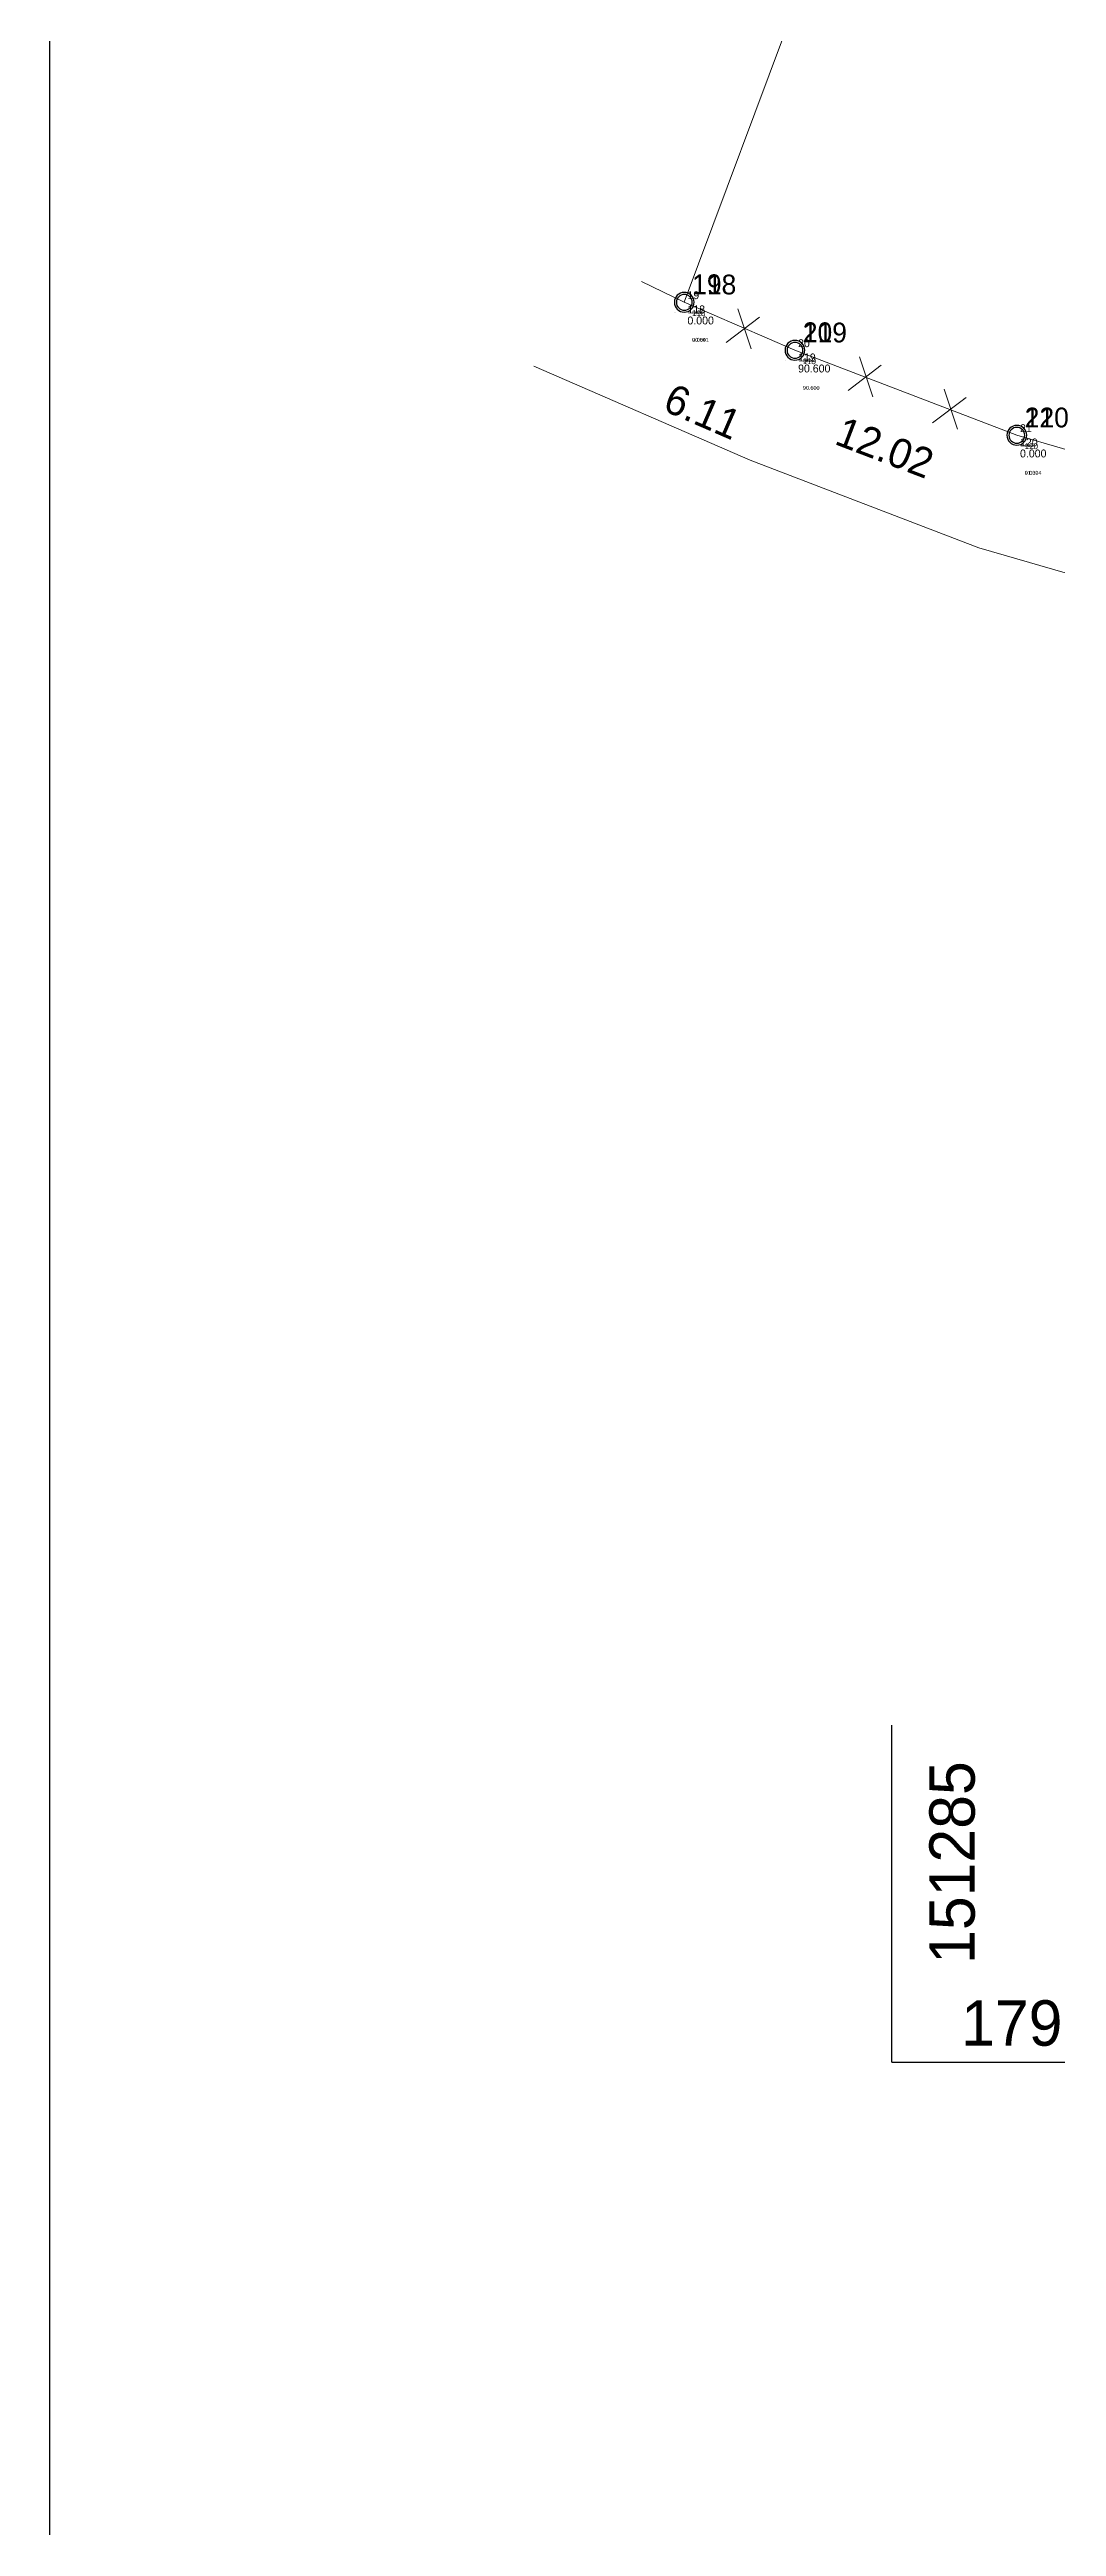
# Model space of a CAD drawing. Header units: metres. Extents: x 151242 to 151572, y 179622 to 180002.
# Drawn here: x 151242.4 to 151293.3, y 179686.5 to 179811.9 of the extents above; entities that cross this region are included whole.
import ezdxf

# ---------------------------------------------------------------- set-up
doc = ezdxf.new("R2010")
doc.units = ezdxf.units.M
doc.layers.get('0').update_dxf_attribs({"linetype": 'CONTINUOUS'})
for name, color, linetype in [('118', 7, 'CONTINUOUS'), ('119', 7, 'CONTINUOUS'), ('120', 7, 'CONTINUOUS'), ('DIM', 12, 'CONTINUOUS'), ('DIM6', 2, 'CONTINUOUS'), ('Layer1', 4, 'CONTINUOUS'), ('Point_Codes', 7, 'CONTINUOUS'), ('Point_Elevations', 7, 'CONTINUOUS'), ('Point_Names', 7, 'CONTINUOUS'), ('TEXT', 6, 'CONTINUOUS')]:
    doc.layers.add(name, color=color, linetype=linetype)
doc.styles.add('MONOTEXT', font='txt')

# ---------------------------------------------------------------- blocks, each defined once
blk = doc.blocks.new('CIRCLE', base_point=(100, 100))
at = {"color": 0}
for start, end in [(90, 270), (270, 90)]:
    blk.add_arc((100, 100), 100, start, end, dxfattribs=at)
at = {"flags": 1}
for tag in ['NAME', 'FEATURE_CODE']:
    blk.add_attdef(tag, (0, 0), '', height=1, dxfattribs=at)

msp = doc.modelspace()

# ---------------------------------------------------------------- linework, layer by layer
at = {"color": 7}
for q in [(151285, 179727.06), (151304.86, 179710)]:
    msp.add_line((151285, 179710), q, dxfattribs=at)
for centre, start, end in [((151274.5, 179799.07, 90.64), 90, 270), ((151274.5, 179799.07, 90.64), 270, 90), ((151280.1, 179796.64, 90.6), 90, 270), ((151280.1, 179796.64, 90.6), 270, 90), ((151291.33, 179792.34, 91.39), 90, 270), ((151291.33, 179792.34, 91.39), 270, 90)]:
    msp.add_arc(centre, 0.5, start, end, dxfattribs=at)
at = {"layer": 'DIM', "color": 7, "lineweight": 0}
for p, q in [((151274.5, 179799.07), (151291.89, 179845.62)), ((151280.1, 179796.64), (151274.5, 179799.07)), ((151291.33, 179792.34), (151280.1, 179796.64)), ((151297.26, 179790.61), (151291.33, 179792.34))]:
    msp.add_line(p, q, dxfattribs=at)
at = {"layer": 'DIM6', "color": 7, "lineweight": 0}
for p, q in [((151274.5, 179799.07), (151272.33, 179800.12)), ((151278.31, 179798.32), (151276.62, 179797.03)), ((151277.21, 179798.74), (151277.89, 179796.71)), ((151278.19, 179798.24), (151278.31, 179798.32)), ((151277.84, 179791.08), (151266.89, 179795.83)), ((151284.47, 179795.89), (151282.79, 179794.61)), ((151283.37, 179796.31), (151284.05, 179794.29)), ((151284.35, 179795.81), (151284.47, 179795.89)), ((151288.76, 179794.25), (151287.07, 179792.97)), ((151287.65, 179794.67), (151288.33, 179792.65)), ((151288.64, 179794.17), (151288.76, 179794.25)), ((151289.41, 179786.65), (151277.84, 179791.08)), ((151295.06, 179785), (151289.41, 179786.65))]:
    msp.add_line(p, q, dxfattribs=at)
at = {"layer": 'Layer1', "color": 7, "linetype": 'Continuous'}
msp.add_line((151242.38, 180001.74), (151242.38, 179621.74), dxfattribs=at)

# ---------------------------------------------------------------- block references
at = {"layer": '118', "color": 7}
ref = msp.add_blockref('CIRCLE', (151274.5, 179799.07), dxfattribs=dict(at, xscale=0.003999999986262992, yscale=0.003999999986262992, zscale=0.003999999986262992))
ref.add_attrib('NAME', '19', (151274.66, 179799.23), dxfattribs={"layer": '0', "height": 0.4})
ref.add_attrib('FEATURE_CODE', '118', (151274.66, 179798.51), dxfattribs={"layer": '0', "height": 0.4})
ref.add_attrib('ELEVATION', '0.000', (151274.66, 179797.95), dxfattribs={"layer": '0', "height": 0.4})
at = {"layer": '119', "color": 7}
ref = msp.add_blockref('CIRCLE', (151280.1, 179796.64, 90.6), dxfattribs=dict(at, xscale=0.003999999986262992, yscale=0.003999999986262992, zscale=0.003999999986262992))
ref.add_attrib('NAME', '20', (151280.26, 179796.8, 90.6), dxfattribs={"layer": '0', "height": 0.4})
ref.add_attrib('FEATURE_CODE', '119', (151280.26, 179796.08, 90.6), dxfattribs={"layer": '0', "height": 0.4})
ref.add_attrib('ELEVATION', '90.600', (151280.26, 179795.52, 90.6), dxfattribs={"layer": '0', "height": 0.4})
at = {"layer": '120', "color": 7}
ref = msp.add_blockref('CIRCLE', (151291.33, 179792.34), dxfattribs=dict(at, xscale=0.003999999986262992, yscale=0.003999999986262992, zscale=0.003999999986262992))
ref.add_attrib('NAME', '21', (151291.49, 179792.5), dxfattribs={"layer": '0', "height": 0.4})
ref.add_attrib('FEATURE_CODE', '120', (151291.49, 179791.78), dxfattribs={"layer": '0', "height": 0.4})
ref.add_attrib('ELEVATION', '0.000', (151291.49, 179791.22), dxfattribs={"layer": '0', "height": 0.4})

# ---------------------------------------------------------------- texts
at = {"color": 7, "flags": 1}
for tag, p in [('NAME', (151274, 179798.57, 90.64)), ('FEATURE_CODE', (151274, 179798.57, 90.64)), ('NAME', (151279.6, 179796.14, 90.6)), ('FEATURE_CODE', (151279.6, 179796.14, 90.6)), ('NAME', (151290.83, 179791.84, 91.39)), ('FEATURE_CODE', (151290.83, 179791.84, 91.39))]:
    msp.add_attdef(tag, p, '', height=0.005, dxfattribs=at)
at = {"layer": 'DIM6', "color": 7, "lineweight": 0, "char_height": 1.5, "attachment_point": 5}
for s, insert, rotation in [('\\A1;6.11', (151275.43, 179793.53), 336.5259), ('\\A1;12.02', (151284.65, 179791.71), 339.0704)]:
    msp.add_mtext(s, dxfattribs=dict(at, insert=insert, rotation=rotation))
at = {"layer": 'Point_Codes', "color": 7, "style": 'MONOTEXT'}
for p in [(151274.9, 179798.47, 90.64), (151280.5, 179796.04, 90.6), (151291.73, 179791.74, 91.39)]:
    msp.add_text('seaj', height=0.2, dxfattribs=at).set_placement(p)
at = {"layer": 'Point_Codes', "color": 7, "char_height": 0.3, "attachment_point": 1, "style": 'MONOTEXT'}
for s, insert in [('118', (151274.9, 179798.67)), ('119', (151280.5, 179796.24, 90.6)), ('120', (151291.73, 179791.94))]:
    msp.add_mtext(s, dxfattribs=dict(at, insert=insert))
at = {"layer": 'Point_Elevations', "color": 7, "style": 'MONOTEXT'}
for s, p in [('90.641', (151274.9, 179797.07, 90.64)), ('90.600', (151280.5, 179794.64, 90.6)), ('91.394', (151291.73, 179790.34, 91.39))]:
    msp.add_text(s, height=0.2, dxfattribs=at).set_placement(p)
at = {"layer": 'Point_Elevations', "color": 7, "char_height": 0.2, "attachment_point": 1, "style": 'MONOTEXT'}
for s, insert in [('0.000', (151274.9, 179797.27)), ('90.600', (151280.5, 179794.84, 90.6)), ('0.000', (151291.73, 179790.54))]:
    msp.add_mtext(s, dxfattribs=dict(at, insert=insert))
at = {"layer": 'Point_Names', "color": 7, "style": 'MONOTEXT'}
for s, p in [('118', (151274.9, 179799.47, 90.64)), ('119', (151280.5, 179797.04, 90.6)), ('120', (151291.73, 179792.74, 91.39))]:
    msp.add_text(s, height=1, dxfattribs=at).set_placement(p)
at = {"layer": 'Point_Names', "color": 7, "char_height": 1, "width": 1, "attachment_point": 7, "style": 'MONOTEXT'}
for s, insert in [('19', (151274.9, 179799.47)), ('20', (151280.5, 179797.04, 90.6)), ('21', (151291.73, 179792.74))]:
    msp.add_mtext(s, dxfattribs=dict(at, insert=insert))
at = {"layer": 'TEXT', "color": 7}
msp.add_text('151285', height=2.298, rotation=90, dxfattribs=at).set_placement((151289.2, 179714.98))
msp.add_text('179710', height=2.298, dxfattribs=at).set_placement((151288.51, 179710.84))

doc.saveas('drawing.dxf')
